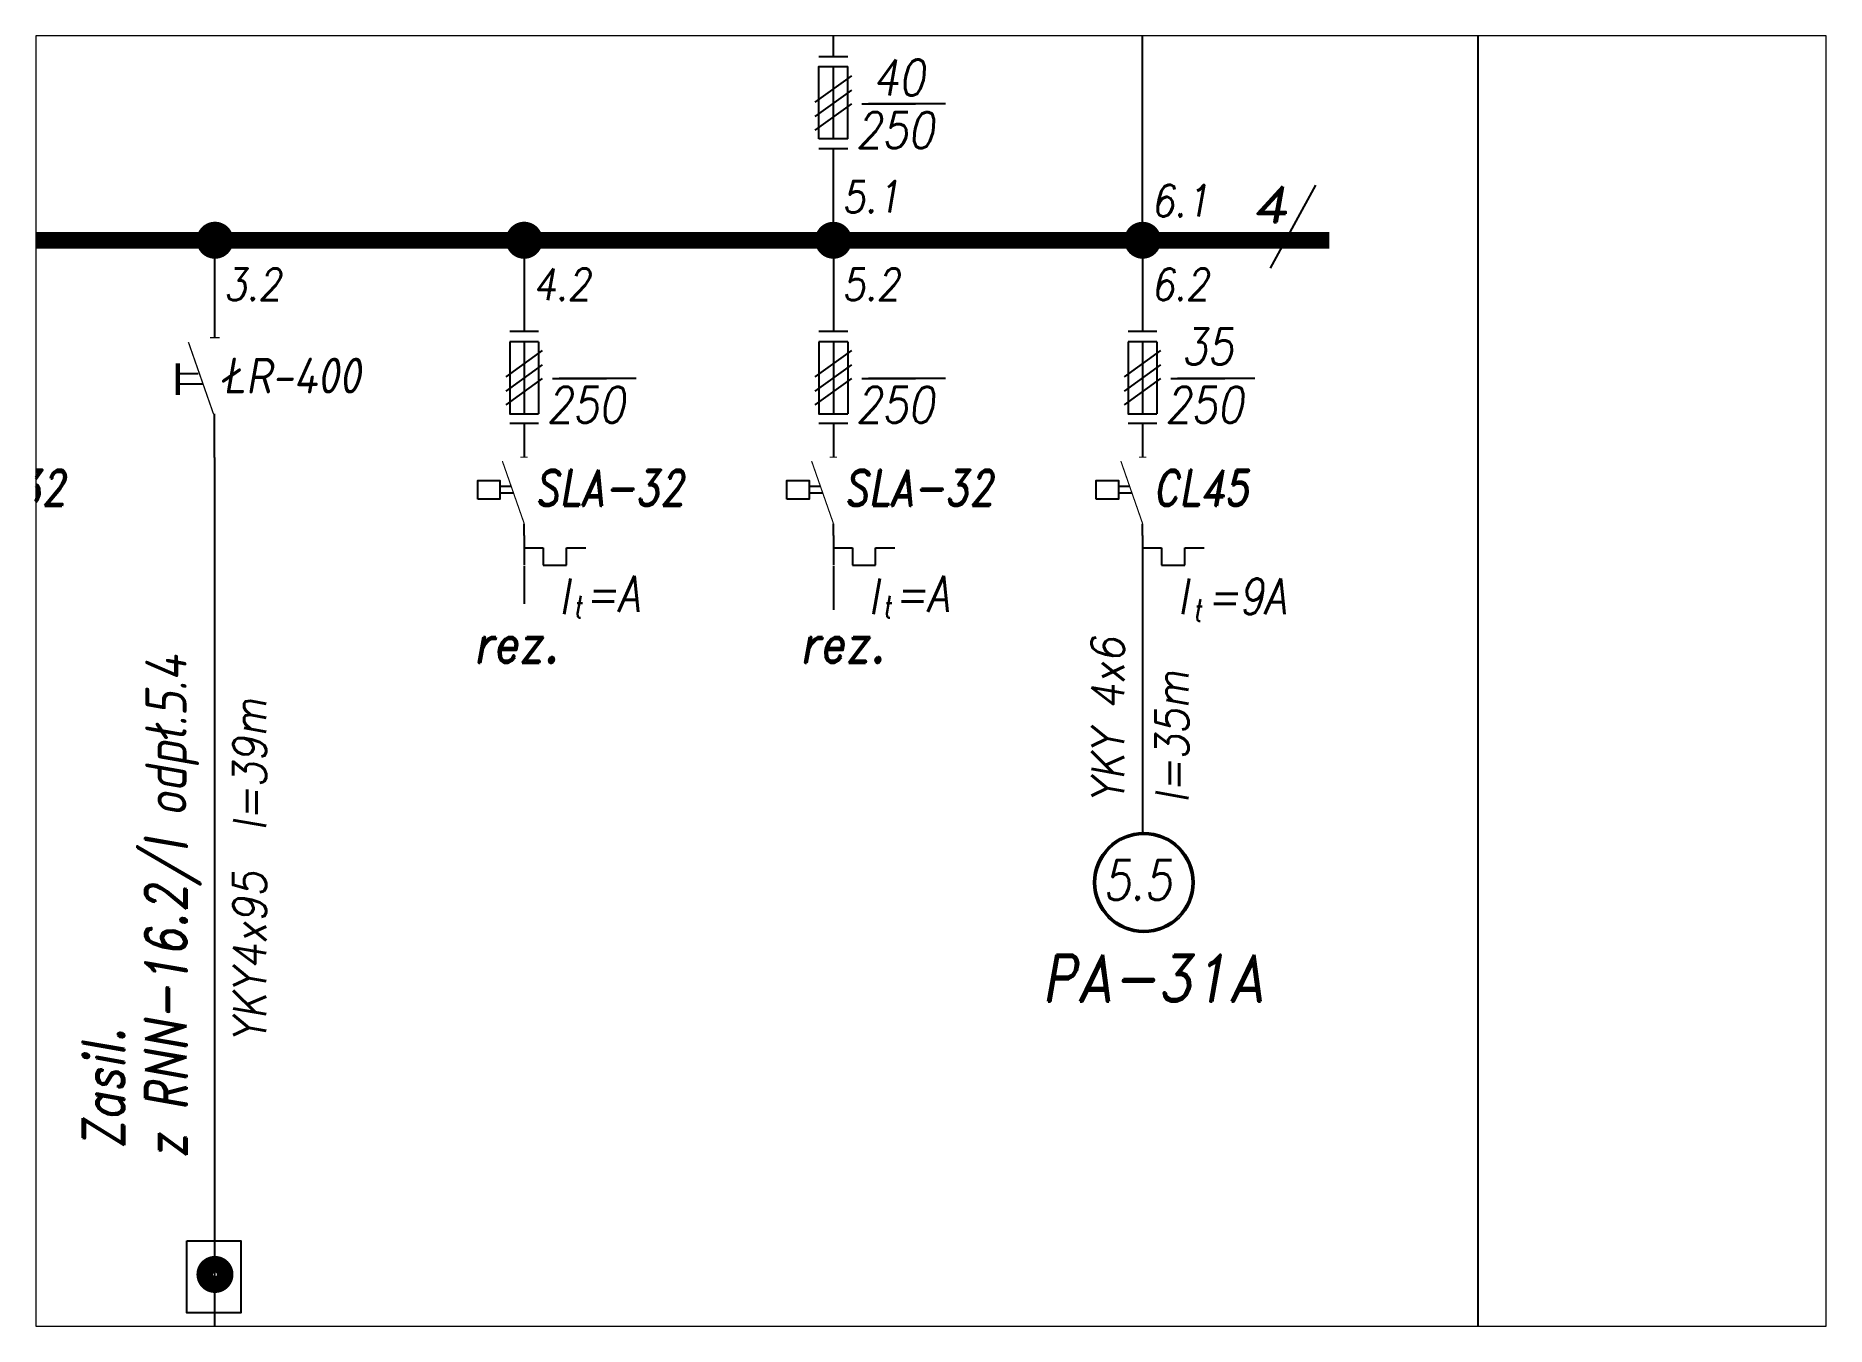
# Paper-space layout 'Arkusz1' of a CAD drawing. Header units: millimetres. Extents: x 28 to 252, y 20 to 181.
# The model-space entities are those that its viewports show. They can reach past a viewport. Long polylines and large blocks are cut down to what shows.
import ezdxf

# ---------------------------------------------------------------- set-up
doc = ezdxf.new("R2010")
doc.units = ezdxf.units.MM
doc.styles.add('ROMAND', font='romand', dxfattribs={"width": 0.9, "oblique": 10, "height": 3.4})
doc.styles.add('ROMANS', font='romans', dxfattribs={"width": 0.9, "oblique": 10, "height": 3.2})

msp = doc.modelspace()

# ---------------------------------------------------------------- linework, layer by layer
msp.add_line((246.11, 229.2), (246.11, 290.82))
at = {"color": 0}
for p, q in [((203.35, 255.95), (203.35, 260.62)), ((200.84, 249.69), (205.88, 253.36)), ((203.35, 244.63), (203.35, 254.62)), ((205.33, 244.63), (205.33, 254.62)), ((200.84, 247.7), (205.88, 251.37)), ((200.84, 245.81), (205.88, 249.48)), ((207.26, 249.48), (214.72, 249.48)), ((208.18, 249.5), (218.84, 249.5)), ((203.35, 230.61), (203.35, 243.25)), ((263.8, 226.76), (270.09, 238.25)), ((117.75, 230.61), (117.75, 217.14)), ((160.58, 230.61), (160.58, 217.98)), ((203.35, 230.61), (203.35, 217.98)), ((246.11, 230.61), (246.11, 217.98)), ((160.58, 216.59), (160.58, 206.6)), ((162.56, 216.59), (162.56, 206.6)), ((203.35, 216.59), (203.35, 206.6)), ((205.33, 216.59), (205.33, 206.6)), ((246.11, 216.59), (246.11, 206.6)), ((248.09, 216.59), (248.09, 206.6)), ((112.5, 213.58), (112.5, 209.26)), ((112.64, 213.58), (112.64, 209.26)), ((112.82, 213.58), (112.82, 209.26)), ((158.08, 211.72), (163.12, 215.39)), ((158.08, 209.73), (163.12, 213.39)), ((200.84, 211.72), (205.88, 215.39)), ((200.84, 209.73), (205.88, 213.39)), ((243.61, 211.72), (248.65, 215.39)), ((243.61, 209.73), (248.65, 213.39)), ((112.59, 212.2), (115.47, 212.2)), ((116.15, 210.72), (112.59, 210.72)), ((158.08, 207.84), (163.12, 211.51)), ((164.49, 211.51), (171.95, 211.51)), ((165.41, 211.53), (176.08, 211.53)), ((200.84, 207.84), (205.88, 211.51)), ((207.26, 211.51), (214.72, 211.51)), ((208.18, 211.53), (218.84, 211.53)), ((243.61, 207.84), (248.65, 211.51)), ((250.03, 211.51), (257.49, 211.51)), ((250.95, 211.53), (261.61, 211.53)), ((117.75, 200.59), (117.75, 206.61)), ((160.58, 205.27), (160.58, 200.6)), ((203.35, 205.27), (203.35, 200.6)), ((246.11, 205.27), (246.11, 200.6)), ((117.75, 200.59), (117.75, 57.83)), ((158.82, 196.58), (157.22, 196.58)), ((159.12, 195.63), (157.22, 195.63)), ((201.58, 196.58), (199.99, 196.58)), ((201.89, 195.63), (199.99, 195.63)), ((244.35, 196.58), (242.76, 196.58)), ((244.66, 195.63), (242.76, 195.63)), ((160.58, 189.78), (160.58, 191.41)), ((203.35, 189.78), (203.35, 191.41)), ((246.11, 189.78), (246.11, 191.41)), ((160.58, 189.78), (160.58, 185.73)), ((203.35, 189.78), (203.35, 185.73)), ((246.11, 189.78), (246.11, 148.61)), ((160.58, 188.07), (163.2, 188.07)), ((163.2, 188.07), (163.2, 185.71)), ((166.41, 185.71), (166.41, 188.07)), ((166.41, 188.07), (169.09, 188.07)), ((203.35, 188.07), (205.97, 188.07)), ((205.97, 188.07), (205.97, 185.71)), ((209.18, 185.71), (209.18, 188.07)), ((209.18, 188.07), (211.86, 188.07)), ((246.11, 188.07), (248.74, 188.07)), ((248.74, 188.07), (248.74, 185.71)), ((251.95, 185.71), (251.95, 188.07)), ((251.95, 188.07), (254.63, 188.07)), ((160.58, 185.61), (160.58, 180.34)), ((163.2, 185.71), (166.41, 185.71)), ((203.35, 185.61), (203.35, 179.52)), ((205.97, 185.71), (209.18, 185.71)), ((248.74, 185.71), (251.95, 185.71))]:
    msp.add_line(p, q, dxfattribs=at)
for points in [[(2.5, 2.5), (292.5, 2.5), (292.5, 417.5), (2.5, 417.5)], [(154.15, 194.81), (154.15, 197.4), (157.22, 197.4), (157.22, 194.81)], [(196.92, 194.81), (196.92, 197.4), (199.99, 197.4), (199.99, 194.81)], [(239.69, 194.81), (239.69, 197.4), (242.76, 197.4), (242.76, 194.81)]]:
    msp.add_lwpolyline(points, close=True, dxfattribs=at)
for points in [[(205.33, 255.95), (201.35, 255.95)], [(201.35, 244.63), (201.35, 254.62), (205.33, 254.62)], [(205.33, 244.63), (201.35, 244.63)], [(205.33, 243.25), (201.35, 243.25)], [(162.56, 217.98), (158.59, 217.98)], [(205.33, 217.98), (201.35, 217.98)], [(248.09, 217.98), (244.12, 217.98)], [(162.56, 216.59), (158.59, 216.59)], [(158.59, 216.59), (158.59, 206.6), (162.56, 206.6)], [(205.33, 216.59), (201.35, 216.59)], [(201.35, 216.59), (201.35, 206.6), (205.33, 206.6)], [(248.09, 216.59), (244.12, 216.59)], [(244.12, 216.59), (244.12, 206.6), (248.09, 206.6)], [(162.56, 205.27), (158.59, 205.27)], [(205.33, 205.27), (201.35, 205.27)], [(248.09, 205.27), (244.12, 205.27)]]:
    msp.add_lwpolyline(points, dxfattribs=at)
at = {"color": 0, "const_width": 2.3}
for points in [[(116.4, 230.61, 1), (119.22, 230.61, 1)], [(159.17, 230.61, 1), (161.99, 230.61, 1)], [(201.94, 230.61, 1), (204.75, 230.61, 1)], [(244.71, 230.61, 1), (247.52, 230.61, 1)], [(116.4, 87.63, 1), (119.22, 87.63, 1)]]:
    msp.add_lwpolyline(points, format="xyb", close=True, dxfattribs=at)
at = {"color": 0}
for points, const_width in [([(22.77, 230.61), (185.13, 230.61)], 2.28), ([(185.13, 230.61), (271.94, 230.61)], 2.28), ([(117.62, 206.56), (114.14, 216.52)], 0.186), ([(117.14, 217.14), (118.48, 217.14)], 0.212), ([(160.06, 200.62), (161.08, 200.62)], 0.162), ([(202.83, 200.62), (203.85, 200.62)], 0.162), ([(245.59, 200.62), (246.62, 200.62)], 0.162), ([(160.58, 191.44), (157.56, 200.08)], 0.162), ([(203.35, 191.44), (200.33, 200.08)], 0.162), ([(246.11, 191.44), (243.1, 200.08)], 0.162)]:
    msp.add_lwpolyline(points, dxfattribs=dict(at, const_width=const_width))
msp.add_lwpolyline([(113.93, 92.27), (121.41, 92.27), (121.41, 82.31), (113.93, 82.31)], close=True)
for radius in [6.9, 6.68]:
    msp.add_circle((246.28, 141.82), radius, dxfattribs=at)

# ---------------------------------------------------------------- texts
at = {"color": 0, "oblique": 10}
for s, height, style, width, p in [('40', 4.942, 'ROMANS', 0.85, (208.76, 250.64)), ('250', 4.942, 'ROMANS', 0.85, (206.45, 243.36)), ('5.1', 4.372, 'ROMANS', 0.85, (204.55, 234.43)), ('6.1', 4.372, 'ROMANS', 0.85, (247.31, 233.89)), ('4', 4.94, 'ROMAND', 1.2, (261.07, 233.1)), ('3.2', 4.372, 'ROMANS', 0.85, (119.01, 222.32)), ('4.2', 4.372, 'ROMANS', 0.85, (161.78, 222.32)), ('5.2', 4.372, 'ROMANS', 0.85, (204.55, 222.32)), ('6.2', 4.372, 'ROMANS', 0.85, (247.31, 222.32)), ('35', 4.942, 'ROMANS', 0.85, (251.47, 213.45)), ('ŁR-400', 4.942, 'ROMAND', 0.85, (118.84, 209.43)), ('250', 4.942, 'ROMANS', 0.85, (163.68, 205.39)), ('250', 4.942, 'ROMANS', 0.85, (206.45, 205.39)), ('250', 4.942, 'ROMANS', 0.85, (249.22, 205.39)), ('SLA-32', 4.942, 'ROMAND', 0.8, (76.48, 193.91)), ('SLA-32', 4.942, 'ROMAND', 0.8, (162.02, 193.91)), ('SLA-32', 4.942, 'ROMAND', 0.8, (204.79, 193.91)), ('CL45', 4.942, 'ROMAND', 0.8, (247.56, 193.91)), ('I', 4.94, 'ROMANS', 0.8, (165.44, 178.91)), ('=A', 4.942, 'ROMANS', 0.8, (169.05, 179.26)), ('I', 4.94, 'ROMANS', 0.8, (208.21, 178.91)), ('=A', 4.942, 'ROMANS', 0.8, (211.82, 179.26)), ('I =9A', 4.942, 'ROMANS', 0.8, (250.98, 178.91)), ('t', 3.04, 'ROMANS', 0.8, (167.34, 178.43)), ('t', 3.04, 'ROMANS', 0.8, (210.11, 178.43)), ('t', 3.04, 'ROMANS', 0.8, (253.04, 177.96)), ('rez.', 5.322, 'ROMAND', 0.85, (153.53, 172.19)), ('rez.', 5.322, 'ROMAND', 0.85, (198.67, 172.19)), ('5.5', 5.512, 'ROMANS', 0.8, (240.65, 139.41)), ('PA-31A', 6.463, 'ROMAND', 0.89, (232.07, 125.37)), ('YKYzo 4x95  ', 4.5619, 'ROMANS', 0.9, (123.31, 75))]:
    msp.add_text(s, height=height, dxfattribs=dict(at, style=style, width=width)).set_placement(p)
for s, height, style, width, p in [('z RNN-16.2/I odpł.5.4', 5.7024, 'ROMAND', 0.8, (113.88, 103.57)), ('YKY 4x6', 4.562, 'ROMANS', 0.9, (243.58, 152.84)), ('l=35m', 4.562, 'ROMANS', 0.9, (252.46, 152.79)), ('YKY4x95  l=39m', 4.5619, 'ROMANS', 0.9, (124.88, 119.73)), ('Zasil. ', 5.702, 'ROMAND', 0.8, (105.23, 104.92))]:
    msp.add_text(s, height=height, rotation=90, dxfattribs=dict(at, style=style, width=width)).set_placement(p)

psp = doc.layouts.new('Arkusz1')

# ---------------------------------------------------------------- viewports
at = {"layer": '0'}
psp.add_viewport(center=(139.92, 100.81), size=(223.88, 161.29), view_center_point=(216.84, 169.68), view_height=178.3981, dxfattribs=at)

doc.saveas('drawing.dxf')
